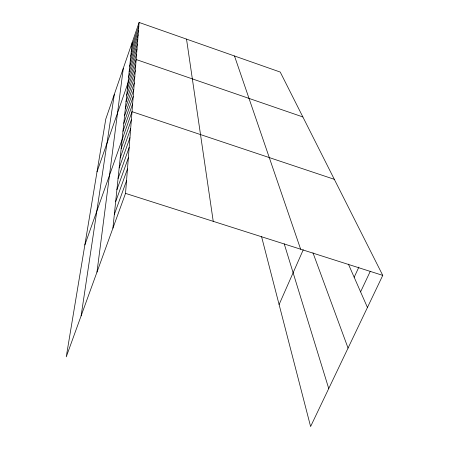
<?xml version="1.0" encoding="UTF-8"?>
<svg xmlns="http://www.w3.org/2000/svg" width="449" height="449" viewBox="0 0 449 449"><rect width="100%" height="100%" fill="white"/><g stroke="black" fill="none" stroke-linecap="round" stroke-linejoin="round"><path stroke-width="0.67" d="M139.111 22.45L105.79 119.03L66.244 356.871L125.529 193.379L139.111 22.45L280.232 72.065L382.756 275.383L310.596 426.55L261.576 236.679M112.912 228.165L132.186 42.52M96.973 272.122L123.307 68.254M81.117 315.86L114.332 94.256M131.731 46.876L138.792 26.435M131.26 51.41L138.466 30.583M130.771 56.125L138.118 34.904M130.261 61.047L137.764 39.411M129.727 66.177L137.388 44.114M129.172 71.537L136.996 49.025M128.594 77.138L136.591 54.161M97.006 171.838L136.165 59.532L302.867 116.953M127.364 88.947L135.727 64.993M126.719 95.177L135.272 70.718M126.04 101.71L134.795 76.712M125.327 108.557L134.296 83.009M124.581 115.758L133.774 89.626M123.795 123.329L133.218 96.591M122.97 131.304L132.635 103.927M84.855 244.941L132.017 111.672L334.32 179.325M121.174 148.597L131.372 119.855M120.197 157.992L130.681 128.515M119.165 167.943L129.952 137.697M118.07 178.511L129.177 147.452M116.903 189.747L128.352 157.829M115.657 201.713L127.471 168.897M114.332 214.493L126.534 180.717M279.098 304.54L303.243 249.79M354.166 277.241L358.891 267.099M360.586 291.867L370.307 271.252M125.529 193.379L382.756 275.383M348.402 264.124L367.439 307.464M312.975 252.809L348.054 348.076M234.496 55.985L300.639 249.201M284.234 243.874L328.735 388.542M186.52 39.119L213.23 221.335"/></g></svg>
